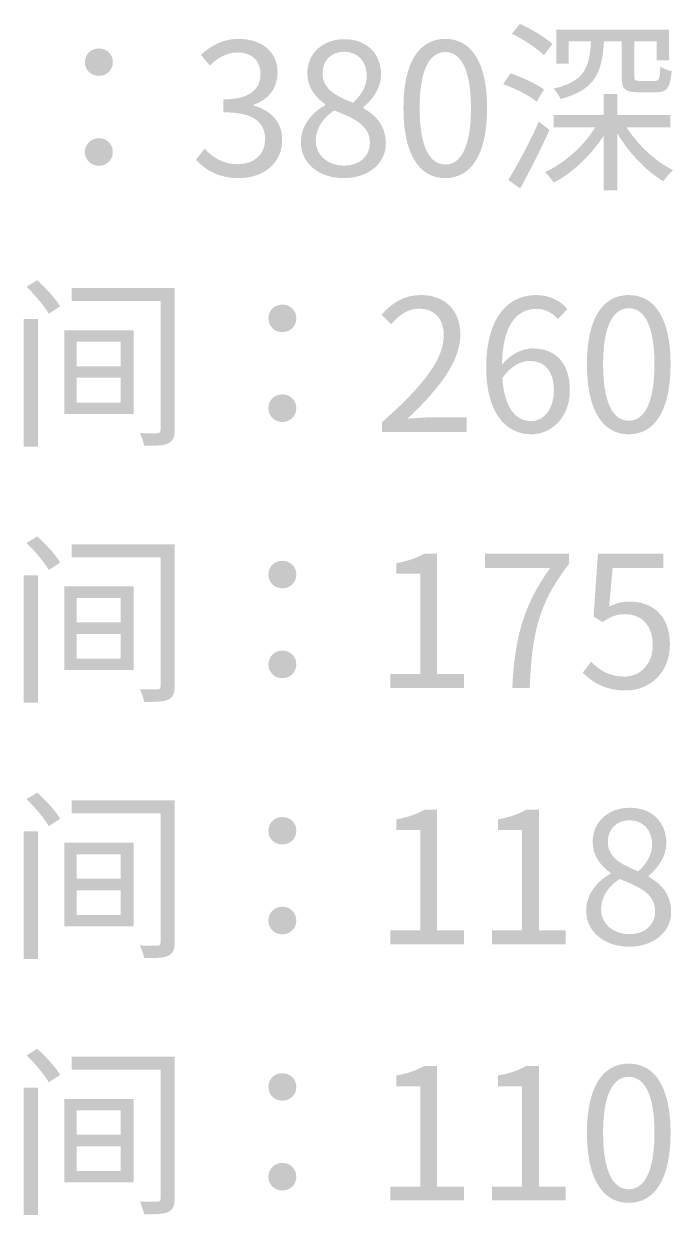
# Model space of a CAD drawing. Header units: millimetres. Extents: x -4600 to 229000, y -4300 to 19460.
# Drawn here: x 99364 to 100378, y 12572 to 14432 of the extents above; entities that cross this region are included whole.
import ezdxf

# ---------------------------------------------------------------- set-up
doc = ezdxf.new("R2010")
doc.units = ezdxf.units.MM
doc.header["$LTSCALE"] = 100
doc.layers.add('A-NOTE', color=7, linetype='Continuous', lineweight=18)

# ---------------------------------------------------------------- blocks, each defined once
blk = doc.blocks.new('A03_SHEET')
at = {"layer": 'A-NOTE'}
h = blk.add_hatch(color=256, dxfattribs=at)
edge = h.paths.add_edge_path()
edge.add_spline(control_points=[(20126.1, 14416.7), (20144.1, 14408.2), (20165.6, 14393.8), (20176.2, 14383.2)], knot_values=[0, 0, 0, 0, 1, 1, 1, 1], degree=3, periodic=0)
edge.add_line((20176.2, 14383.2), (20189.4, 14400.7))
edge.add_spline(control_points=[(20189.4, 14400.7), (20178.5, 14411), (20156.2, 14424.2), (20138.4, 14432.2)], knot_values=[0, 0, 0, 0, 1, 1, 1, 1], degree=3, periodic=0)
edge.add_line((20138.4, 14432.2), (20126.1, 14416.7))
h = blk.add_hatch(color=256, dxfattribs=at)
edge = h.paths.add_edge_path()
edge.add_line((20195.7, 14423), (20195.7, 14370))
edge.add_line((20195.7, 14370), (20214.9, 14370))
edge.add_line((20214.9, 14370), (20214.9, 14404.7))
edge.add_line((20214.9, 14404.7), (20249.6, 14404.7))
edge.add_spline(control_points=[(20249.6, 14404.7), (20247.3, 14362.3), (20238.1, 14342), (20191.4, 14331.1)], knot_values=[0, 0, 0, 0, 1, 1, 1, 1], degree=3, periodic=0)
edge.add_spline(control_points=[(20191.4, 14331.1), (20194.9, 14327.1), (20200.3, 14319.6), (20202, 14314.8)], knot_values=[0, 0, 0, 0, 1, 1, 1, 1], degree=3, periodic=0)
edge.add_spline(control_points=[(20202, 14314.8), (20255.3, 14328.8), (20266.8, 14354.9), (20269.9, 14404.7)], knot_values=[0, 0, 0, 0, 1, 1, 1, 1], degree=3, periodic=0)
edge.add_line((20269.9, 14404.7), (20297.4, 14404.7))
edge.add_line((20297.4, 14404.7), (20297.4, 14350.3))
edge.add_spline(control_points=[(20297.4, 14350.3), (20297.4, 14330.5), (20302.3, 14325.4), (20323.2, 14325.4), (20326.9, 14325.4), (20347.8, 14325.4), (20352.4, 14325.4), (20367.9, 14325.4), (20373.3, 14331.9), (20375.6, 14358.3)], knot_values=[0, 0, 0, 0, 1, 1, 1, 2, 2, 2, 3, 3, 3, 3], degree=3, periodic=0)
edge.add_spline(control_points=[(20375.6, 14358.3), (20369.9, 14359.7), (20361.9, 14362.3), (20357.9, 14365.5)], knot_values=[0, 0, 0, 0, 1, 1, 1, 1], degree=3, periodic=0)
edge.add_spline(control_points=[(20357.9, 14365.5), (20357, 14346), (20355.9, 14343.1), (20349.8, 14343.1), (20345.6, 14343.1), (20328.9, 14343.1), (20325.8, 14343.1), (20318.3, 14343.1), (20317.2, 14344.3), (20317.2, 14350.6)], knot_values=[0, 0, 0, 0, 1, 1, 1, 2, 2, 2, 3, 3, 3, 3], degree=3, periodic=0)
edge.add_line((20317.2, 14350.6), (20317.2, 14404.7))
edge.add_line((20317.2, 14404.7), (20351.9, 14404.7))
edge.add_line((20351.9, 14404.7), (20351.9, 14375.2))
edge.add_line((20351.9, 14375.2), (20371.6, 14375.2))
edge.add_line((20371.6, 14375.2), (20371.6, 14423))
edge.add_line((20371.6, 14423), (20195.7, 14423))
h = blk.add_hatch(color=256, dxfattribs=at)
edge = h.paths.add_edge_path()
edge.add_spline(control_points=[(19699.8, 14191.3), (19737.3, 14191.3), (19767.4, 14213.6), (19767.4, 14251.2), (19767.4, 14280.1), (19747.6, 14298.4), (19723, 14304.4)], knot_values=[0, 0, 0, 0, 1, 1, 1, 2, 2, 2, 2], degree=3, periodic=0)
edge.add_line((19723, 14304.4), (19723, 14305.9))
edge.add_spline(control_points=[(19723, 14305.9), (19745.3, 14313.6), (19760.2, 14330.8), (19760.2, 14356.3), (19760.2, 14389.5), (19734.5, 14408.7), (19698.9, 14408.7), (19674.9, 14408.7), (19656.2, 14398.1), (19640.5, 14383.8)], knot_values=[0, 0, 0, 0, 1, 1, 1, 2, 2, 2, 3, 3, 3, 3], degree=3, periodic=0)
edge.add_line((19640.5, 14383.8), (19654.5, 14367.2))
edge.add_spline(control_points=[(19654.5, 14367.2), (19666.6, 14379.2), (19681.2, 14387.5), (19698.1, 14387.5), (19720.1, 14387.5), (19733.6, 14374.3), (19733.6, 14354.3), (19733.6, 14331.7), (19719, 14314.2), (19675.4, 14314.2)], knot_values=[0, 0, 0, 0, 1, 1, 1, 2, 2, 2, 3, 3, 3, 3], degree=3, periodic=0)
edge.add_line((19675.4, 14314.2), (19675.4, 14294.1))
edge.add_spline(control_points=[(19675.4, 14294.1), (19724.1, 14294.1), (19740.8, 14277.5), (19740.8, 14252), (19740.8, 14227.9), (19723.3, 14213), (19698.1, 14213), (19674.3, 14213), (19658.5, 14224.5), (19646.2, 14237.1)], knot_values=[0, 0, 0, 0, 1, 1, 1, 2, 2, 2, 3, 3, 3, 3], degree=3, periodic=0)
edge.add_line((19646.2, 14237.1), (19632.8, 14220.2))
edge.add_spline(control_points=[(19632.8, 14220.2), (19646.5, 14205), (19667.1, 14191.3), (19699.8, 14191.3)], knot_values=[0, 0, 0, 0, 1, 1, 1, 1], degree=3, periodic=0)
h = blk.add_hatch(color=256, dxfattribs=at)
edge = h.paths.add_edge_path()
edge.add_spline(control_points=[(19863.7, 14191.3), (19902.9, 14191.3), (19929.3, 14215.1), (19929.3, 14245.4), (19929.3, 14274.4), (19912.4, 14290.1), (19894, 14300.7)], knot_values=[0, 0, 0, 0, 1, 1, 1, 2, 2, 2, 2], degree=3, periodic=0)
edge.add_line((19894, 14300.7), (19894, 14302.1))
edge.add_spline(control_points=[(19894, 14302.1), (19906.4, 14311.9), (19921.8, 14330.8), (19921.8, 14352.9), (19921.8, 14385.2), (19900.1, 14408.2), (19864.2, 14408.2), (19831.6, 14408.2), (19806.7, 14386.7), (19806.7, 14354.9), (19806.7, 14332.8), (19819.8, 14317), (19835, 14306.4)], knot_values=[0, 0, 0, 0, 1, 1, 1, 2, 2, 2, 3, 3, 3, 4, 4, 4, 4], degree=3, periodic=0)
edge.add_line((19835, 14306.4), (19835, 14305.3))
edge.add_spline(control_points=[(19835, 14305.3), (19815.8, 14295), (19796.6, 14275.2), (19796.6, 14247.1), (19796.6, 14214.8), (19824.7, 14191.3), (19863.7, 14191.3)], knot_values=[0, 0, 0, 0, 1, 1, 1, 2, 2, 2, 2], degree=3, periodic=0)
edge = h.paths.add_edge_path(flags=0)
edge.add_spline(control_points=[(19864, 14210.8), (19838.7, 14210.8), (19819.8, 14227.1), (19819.8, 14249.4), (19819.8, 14269.5), (19831.9, 14286.1), (19848.8, 14297)], knot_values=[0, 0, 0, 0, 1, 1, 1, 2, 2, 2, 2], degree=3, periodic=0)
edge.add_spline(control_points=[(19848.8, 14297), (19878.6, 14285), (19904.4, 14274.6), (19904.4, 14246.3), (19904.4, 14225.4), (19888.3, 14210.8), (19864, 14210.8)], knot_values=[0, 0, 0, 0, 1, 1, 1, 2, 2, 2, 2], degree=3, periodic=0)
edge = h.paths.add_edge_path(flags=0)
edge.add_spline(control_points=[(19878, 14309), (19853.1, 14318.8), (19830.4, 14329.9), (19830.4, 14354.9), (19830.4, 14375.2), (19844.5, 14388.7), (19864, 14388.7), (19886.3, 14388.7), (19899.5, 14372.3), (19899.5, 14351.4), (19899.5, 14336), (19892, 14321.6), (19878, 14309)], knot_values=[0, 0, 0, 0, 1, 1, 1, 2, 2, 2, 3, 3, 3, 4, 4, 4, 4], degree=3, periodic=0)
h = blk.add_hatch(color=256, dxfattribs=at)
edge = h.paths.add_edge_path()
edge.add_spline(control_points=[(20022.1, 14191.3), (20061.9, 14191.3), (20087.4, 14227.4), (20087.4, 14300.7), (20087.4, 14373.5), (20061.9, 14408.7), (20022.1, 14408.7), (19982, 14408.7), (19956.8, 14373.5), (19956.8, 14300.7), (19956.8, 14227.4), (19982, 14191.3), (20022.1, 14191.3)], knot_values=[0, 0, 0, 0, 1, 1, 1, 2, 2, 2, 3, 3, 3, 4, 4, 4, 4], degree=3, periodic=0)
edge = h.paths.add_edge_path(flags=0)
edge.add_spline(control_points=[(20022.1, 14212.5), (19998.3, 14212.5), (19982, 14239.1), (19982, 14300.7), (19982, 14362), (19998.3, 14388.1), (20022.1, 14388.1), (20045.9, 14388.1), (20062.2, 14362), (20062.2, 14300.7), (20062.2, 14239.1), (20045.9, 14212.5), (20022.1, 14212.5)], knot_values=[0, 0, 0, 0, 1, 1, 1, 2, 2, 2, 3, 3, 3, 4, 4, 4, 4], degree=3, periodic=0)
h = blk.add_hatch(color=256, dxfattribs=at)
edge = h.paths.add_edge_path()
edge.add_spline(control_points=[(19481.2, 14350.9), (19492.7, 14350.9), (19503, 14359.2), (19503, 14372.3), (19503, 14385.5), (19492.7, 14393.8), (19481.2, 14393.8), (19469.7, 14393.8), (19459.4, 14385.5), (19459.4, 14372.3), (19459.4, 14359.2), (19469.7, 14350.9), (19481.2, 14350.9)], knot_values=[0, 0, 0, 0, 1, 1, 1, 2, 2, 2, 3, 3, 3, 4, 4, 4, 4], degree=3, periodic=0)
h = blk.add_hatch(color=256, dxfattribs=at)
edge = h.paths.add_edge_path()
edge.add_spline(control_points=[(20112.6, 14338), (20131.3, 14331.4), (20153.6, 14319.9), (20164.8, 14310.7)], knot_values=[0, 0, 0, 0, 1, 1, 1, 1], degree=3, periodic=0)
edge.add_line((20164.8, 14310.7), (20176.2, 14329.7))
edge.add_spline(control_points=[(20176.2, 14329.7), (20164.8, 14338.2), (20142.1, 14348.8), (20123.8, 14354.9)], knot_values=[0, 0, 0, 0, 1, 1, 1, 1], degree=3, periodic=0)
edge.add_line((20123.8, 14354.9), (20112.6, 14338))
h = blk.add_hatch(color=256, dxfattribs=at)
edge = h.paths.add_edge_path()
edge.add_line((20269.6, 14322.5), (20269.6, 14290.1))
edge.add_line((20269.6, 14290.1), (20191.4, 14290.1))
edge.add_line((20191.4, 14290.1), (20191.4, 14270.6))
edge.add_line((20191.4, 14270.6), (20256.2, 14270.6))
edge.add_spline(control_points=[(20256.2, 14270.6), (20237.8, 14240.8), (20207.7, 14214.2), (20177.7, 14200.7)], knot_values=[0, 0, 0, 0, 1, 1, 1, 1], degree=3, periodic=0)
edge.add_spline(control_points=[(20177.7, 14200.7), (20182, 14196.7), (20188, 14189.3), (20191.4, 14184.4)], knot_values=[0, 0, 0, 0, 1, 1, 1, 1], degree=3, periodic=0)
edge.add_spline(control_points=[(20191.4, 14184.4), (20220.6, 14199.3), (20249.6, 14226.8), (20269.6, 14258)], knot_values=[0, 0, 0, 0, 1, 1, 1, 1], degree=3, periodic=0)
edge.add_line((20269.6, 14258), (20269.6, 14172.4))
edge.add_line((20269.6, 14172.4), (20290.8, 14172.4))
edge.add_line((20290.8, 14172.4), (20290.8, 14261.2))
edge.add_spline(control_points=[(20290.8, 14261.2), (20308.9, 14230.5), (20336.4, 14201.6), (20362.7, 14186.4)], knot_values=[0, 0, 0, 0, 1, 1, 1, 1], degree=3, periodic=0)
edge.add_spline(control_points=[(20362.7, 14186.4), (20366.2, 14191.8), (20372.8, 14199.9), (20377.9, 14203.9)], knot_values=[0, 0, 0, 0, 1, 1, 1, 1], degree=3, periodic=0)
edge.add_spline(control_points=[(20377.9, 14203.9), (20351, 14216.5), (20322.6, 14243.4), (20305.2, 14270.6)], knot_values=[0, 0, 0, 0, 1, 1, 1, 1], degree=3, periodic=0)
edge.add_line((20305.2, 14270.6), (20373.6, 14270.6))
edge.add_line((20373.6, 14270.6), (20373.6, 14290.1))
edge.add_line((20373.6, 14290.1), (20290.8, 14290.1))
edge.add_line((20290.8, 14290.1), (20290.8, 14322.5))
edge.add_line((20290.8, 14322.5), (20269.6, 14322.5))
h = blk.add_hatch(color=256, dxfattribs=at)
edge = h.paths.add_edge_path()
edge.add_line((20120.4, 14188.4), (20139, 14175.2))
edge.add_spline(control_points=[(20139, 14175.2), (20153.9, 14201.9), (20171.4, 14236.8), (20184.8, 14266.6)], knot_values=[0, 0, 0, 0, 1, 1, 1, 1], degree=3, periodic=0)
edge.add_line((20184.8, 14266.6), (20168.2, 14279.5))
edge.add_spline(control_points=[(20168.2, 14279.5), (20153.9, 14247.4), (20134.1, 14210.2), (20120.4, 14188.4)], knot_values=[0, 0, 0, 0, 1, 1, 1, 1], degree=3, periodic=0)
h = blk.add_hatch(color=256, dxfattribs=at)
edge = h.paths.add_edge_path()
edge.add_spline(control_points=[(19481.2, 14210.5), (19492.7, 14210.5), (19503, 14219.1), (19503, 14232), (19503, 14245.1), (19492.7, 14253.7), (19481.2, 14253.7), (19469.7, 14253.7), (19459.4, 14245.1), (19459.4, 14232), (19459.4, 14219.1), (19469.7, 14210.5), (19481.2, 14210.5)], knot_values=[0, 0, 0, 0, 1, 1, 1, 2, 2, 2, 3, 3, 3, 4, 4, 4, 4], degree=3, periodic=0)
h = blk.add_hatch(color=256, dxfattribs=at)
edge = h.paths.add_edge_path()
edge.add_spline(control_points=[(19368.3, 14021.6), (19381.5, 14009), (19396.4, 13991), (19403, 13979.5)], knot_values=[0, 0, 0, 0, 1, 1, 1, 1], degree=3, periodic=0)
edge.add_line((19403, 13979.5), (19420.8, 13991))
edge.add_spline(control_points=[(19420.8, 13991), (19413.9, 14003), (19398.4, 14019.9), (19384.9, 14031.9)], knot_values=[0, 0, 0, 0, 1, 1, 1, 1], degree=3, periodic=0)
edge.add_line((19384.9, 14031.9), (19368.3, 14021.6))
h = blk.add_hatch(color=256, dxfattribs=at)
edge = h.paths.add_edge_path()
edge.add_line((19438.8, 14019.6), (19438.8, 13999.3))
edge.add_line((19438.8, 13999.3), (19577.5, 13999.3))
edge.add_line((19577.5, 13999.3), (19577.5, 13798.2))
edge.add_spline(control_points=[(19577.5, 13798.2), (19577.5, 13794.4), (19576.3, 13793.3), (19572.6, 13793)], knot_values=[0, 0, 0, 0, 1, 1, 1, 1], degree=3, periodic=0)
edge.add_spline(control_points=[(19572.6, 13793), (19568.9, 13793), (19557.1, 13792.7), (19545.1, 13793.3)], knot_values=[0, 0, 0, 0, 1, 1, 1, 1], degree=3, periodic=0)
edge.add_spline(control_points=[(19545.1, 13793.3), (19548, 13787.8), (19550.8, 13778.7), (19552, 13773.5)], knot_values=[0, 0, 0, 0, 1, 1, 1, 1], degree=3, periodic=0)
edge.add_spline(control_points=[(19552, 13773.5), (19569.4, 13773.5), (19581.8, 13773.5), (19589.5, 13777)], knot_values=[0, 0, 0, 0, 1, 1, 1, 1], degree=3, periodic=0)
edge.add_spline(control_points=[(19589.5, 13777), (19596.9, 13780.7), (19599.5, 13786.1), (19599.5, 13798.2)], knot_values=[0, 0, 0, 0, 1, 1, 1, 1], degree=3, periodic=0)
edge.add_line((19599.5, 13798.2), (19599.5, 14019.6))
edge.add_line((19599.5, 14019.6), (19438.8, 14019.6))
h.paths.add_polyline_path([(19427.1, 13953.7), (19427.1, 13823.1), (19535.6, 13823.1), (19535.6, 13953.7), (19427.1, 13953.7)], flags=0)
h.paths.add_polyline_path([(19446.5, 13879.5), (19515.3, 13879.5), (19515.3, 13840.8), (19446.5, 13840.8), (19446.5, 13879.5)], flags=0)
h.paths.add_polyline_path([(19446.5, 13935.7), (19515.3, 13935.7), (19515.3, 13897.6), (19446.5, 13897.6), (19446.5, 13935.7)], flags=0)
h = blk.add_hatch(color=256, dxfattribs=at)
edge = h.paths.add_edge_path()
edge.add_line((19923.5, 13795), (20055.6, 13795))
edge.add_line((20055.6, 13795), (20055.6, 13817.6))
edge.add_line((20055.6, 13817.6), (19997.5, 13817.6))
edge.add_spline(control_points=[(19997.5, 13817.6), (19986.9, 13817.6), (19974, 13816.5), (19963.1, 13815.6)], knot_values=[0, 0, 0, 0, 1, 1, 1, 1], degree=3, periodic=0)
edge.add_spline(control_points=[(19963.1, 13815.6), (20012.4, 13862.3), (20045.6, 13905), (20045.6, 13947.1), (20045.6, 13984.4), (20021.8, 14008.7), (19984.3, 14008.7), (19957.6, 14008.7), (19939.3, 13996.7), (19922.4, 13978.1)], knot_values=[0, 0, 0, 0, 1, 1, 1, 2, 2, 2, 3, 3, 3, 3], degree=3, periodic=0)
edge.add_line((19922.4, 13978.1), (19937.6, 13963.2))
edge.add_spline(control_points=[(19937.6, 13963.2), (19949.3, 13977.2), (19963.9, 13987.5), (19981.1, 13987.5), (20007.2, 13987.5), (20019.8, 13970), (20019.8, 13946), (20019.8, 13909.9), (19989.4, 13868.1), (19923.5, 13810.5)], knot_values=[0, 0, 0, 0, 1, 1, 1, 2, 2, 2, 3, 3, 3, 3], degree=3, periodic=0)
edge.add_line((19923.5, 13810.5), (19923.5, 13795))
h = blk.add_hatch(color=256, dxfattribs=at)
edge = h.paths.add_edge_path()
edge.add_spline(control_points=[(20156.2, 13791.3), (20188.8, 13791.3), (20216.6, 13818.8), (20216.6, 13859.5), (20216.6, 13903.6), (20193.7, 13925.4), (20158.2, 13925.4), (20141.9, 13925.4), (20123.5, 13915.9), (20110.6, 13900.1)], knot_values=[0, 0, 0, 0, 1, 1, 1, 2, 2, 2, 3, 3, 3, 3], degree=3, periodic=0)
edge.add_spline(control_points=[(20110.6, 13900.1), (20111.8, 13965.2), (20135.6, 13987.2), (20164.8, 13987.2), (20177.4, 13987.2), (20190, 13980.9), (20198, 13971.2)], knot_values=[0, 0, 0, 0, 1, 1, 1, 2, 2, 2, 2], degree=3, periodic=0)
edge.add_line((20198, 13971.2), (20212.9, 13987.2))
edge.add_spline(control_points=[(20212.9, 13987.2), (20201.2, 13999.8), (20185.4, 14008.7), (20163.6, 14008.7), (20122.9, 14008.7), (20086, 13977.5), (20086, 13895.3), (20086, 13825.9), (20116.1, 13791.3), (20156.2, 13791.3)], knot_values=[0, 0, 0, 0, 1, 1, 1, 2, 2, 2, 3, 3, 3, 3], degree=3, periodic=0)
edge = h.paths.add_edge_path(flags=0)
edge.add_spline(control_points=[(20111.2, 13879.2), (20125, 13898.7), (20141, 13905.9), (20153.9, 13905.9), (20179.4, 13905.9), (20191.7, 13887.8), (20191.7, 13859.5), (20191.7, 13830.8), (20176.2, 13811.9), (20156.2, 13811.9), (20129.8, 13811.9), (20114.1, 13835.7), (20111.2, 13879.2)], knot_values=[0, 0, 0, 0, 1, 1, 1, 2, 2, 2, 3, 3, 3, 4, 4, 4, 4], degree=3, periodic=0)
h = blk.add_hatch(color=256, dxfattribs=at)
edge = h.paths.add_edge_path()
edge.add_spline(control_points=[(20308.6, 13791.3), (20348.4, 13791.3), (20373.9, 13827.4), (20373.9, 13900.7), (20373.9, 13973.5), (20348.4, 14008.7), (20308.6, 14008.7), (20268.5, 14008.7), (20243.3, 13973.5), (20243.3, 13900.7), (20243.3, 13827.4), (20268.5, 13791.3), (20308.6, 13791.3)], knot_values=[0, 0, 0, 0, 1, 1, 1, 2, 2, 2, 3, 3, 3, 4, 4, 4, 4], degree=3, periodic=0)
edge = h.paths.add_edge_path(flags=0)
edge.add_spline(control_points=[(20308.6, 13812.5), (20284.8, 13812.5), (20268.5, 13839.1), (20268.5, 13900.7), (20268.5, 13962), (20284.8, 13988.1), (20308.6, 13988.1), (20332.4, 13988.1), (20348.7, 13962), (20348.7, 13900.7), (20348.7, 13839.1), (20332.4, 13812.5), (20308.6, 13812.5)], knot_values=[0, 0, 0, 0, 1, 1, 1, 2, 2, 2, 3, 3, 3, 4, 4, 4, 4], degree=3, periodic=0)
h = blk.add_hatch(color=256, dxfattribs=at)
edge = h.paths.add_edge_path()
edge.add_spline(control_points=[(19767.7, 13950.9), (19779.2, 13950.9), (19789.5, 13959.2), (19789.5, 13972.3), (19789.5, 13985.5), (19779.2, 13993.8), (19767.7, 13993.8), (19756.2, 13993.8), (19745.9, 13985.5), (19745.9, 13972.3), (19745.9, 13959.2), (19756.2, 13950.9), (19767.7, 13950.9)], knot_values=[0, 0, 0, 0, 1, 1, 1, 2, 2, 2, 3, 3, 3, 4, 4, 4, 4], degree=3, periodic=0)
for points in [[(19364, 13971.2), (19364, 13772.1), (19386.1, 13772.1), (19386.1, 13971.2), (19364, 13971.2)], [(19364, 13571.2), (19364, 13372.1), (19386.1, 13372.1), (19386.1, 13571.2), (19364, 13571.2)], [(19364, 13171.2), (19364, 12972.1), (19386.1, 12972.1), (19386.1, 13171.2), (19364, 13171.2)], [(19364, 12771.2), (19364, 12572.1), (19386.1, 12572.1), (19386.1, 12771.2), (19364, 12771.2)]]:
    blk.add_hatch(color=256, dxfattribs=at).paths.add_polyline_path(points)
h = blk.add_hatch(color=256, dxfattribs=at)
edge = h.paths.add_edge_path()
edge.add_spline(control_points=[(19767.7, 13810.5), (19779.2, 13810.5), (19789.5, 13819.1), (19789.5, 13832), (19789.5, 13845.1), (19779.2, 13853.7), (19767.7, 13853.7), (19756.2, 13853.7), (19745.9, 13845.1), (19745.9, 13832), (19745.9, 13819.1), (19756.2, 13810.5), (19767.7, 13810.5)], knot_values=[0, 0, 0, 0, 1, 1, 1, 2, 2, 2, 3, 3, 3, 4, 4, 4, 4], degree=3, periodic=0)
h = blk.add_hatch(color=256, dxfattribs=at)
edge = h.paths.add_edge_path()
edge.add_spline(control_points=[(19368.3, 13621.6), (19381.5, 13609), (19396.4, 13591), (19403, 13579.5)], knot_values=[0, 0, 0, 0, 1, 1, 1, 1], degree=3, periodic=0)
edge.add_line((19403, 13579.5), (19420.8, 13591))
edge.add_spline(control_points=[(19420.8, 13591), (19413.9, 13603), (19398.4, 13619.9), (19384.9, 13631.9)], knot_values=[0, 0, 0, 0, 1, 1, 1, 1], degree=3, periodic=0)
edge.add_line((19384.9, 13631.9), (19368.3, 13621.6))
h = blk.add_hatch(color=256, dxfattribs=at)
edge = h.paths.add_edge_path()
edge.add_line((19438.8, 13619.6), (19438.8, 13599.3))
edge.add_line((19438.8, 13599.3), (19577.5, 13599.3))
edge.add_line((19577.5, 13599.3), (19577.5, 13398.2))
edge.add_spline(control_points=[(19577.5, 13398.2), (19577.5, 13394.4), (19576.3, 13393.3), (19572.6, 13393)], knot_values=[0, 0, 0, 0, 1, 1, 1, 1], degree=3, periodic=0)
edge.add_spline(control_points=[(19572.6, 13393), (19568.9, 13393), (19557.1, 13392.7), (19545.1, 13393.3)], knot_values=[0, 0, 0, 0, 1, 1, 1, 1], degree=3, periodic=0)
edge.add_spline(control_points=[(19545.1, 13393.3), (19548, 13387.8), (19550.8, 13378.7), (19552, 13373.5)], knot_values=[0, 0, 0, 0, 1, 1, 1, 1], degree=3, periodic=0)
edge.add_spline(control_points=[(19552, 13373.5), (19569.4, 13373.5), (19581.8, 13373.5), (19589.5, 13377)], knot_values=[0, 0, 0, 0, 1, 1, 1, 1], degree=3, periodic=0)
edge.add_spline(control_points=[(19589.5, 13377), (19596.9, 13380.7), (19599.5, 13386.1), (19599.5, 13398.2)], knot_values=[0, 0, 0, 0, 1, 1, 1, 1], degree=3, periodic=0)
edge.add_line((19599.5, 13398.2), (19599.5, 13619.6))
edge.add_line((19599.5, 13619.6), (19438.8, 13619.6))
h.paths.add_polyline_path([(19427.1, 13553.7), (19427.1, 13423.1), (19535.6, 13423.1), (19535.6, 13553.7), (19427.1, 13553.7)], flags=0)
h.paths.add_polyline_path([(19446.5, 13479.5), (19515.3, 13479.5), (19515.3, 13440.8), (19446.5, 13440.8), (19446.5, 13479.5)], flags=0)
h.paths.add_polyline_path([(19446.5, 13535.7), (19515.3, 13535.7), (19515.3, 13497.6), (19446.5, 13497.6), (19446.5, 13535.7)], flags=0)
h = blk.add_hatch(color=256, dxfattribs=at)
edge = h.paths.add_edge_path()
edge.add_line((19936.2, 13395), (20051.3, 13395))
edge.add_line((20051.3, 13395), (20051.3, 13416.8))
edge.add_line((20051.3, 13416.8), (20009.2, 13416.8))
edge.add_line((20009.2, 13416.8), (20009.2, 13605))
edge.add_line((20009.2, 13605), (19989.2, 13605))
edge.add_spline(control_points=[(19989.2, 13605), (19977.7, 13598.4), (19964.2, 13593.5), (19945.6, 13590.1)], knot_values=[0, 0, 0, 0, 1, 1, 1, 1], degree=3, periodic=0)
edge.add_line((19945.6, 13590.1), (19945.6, 13573.5))
edge.add_line((19945.6, 13573.5), (19983.1, 13573.5))
edge.add_line((19983.1, 13573.5), (19983.1, 13416.8))
edge.add_line((19983.1, 13416.8), (19936.2, 13416.8))
edge.add_line((19936.2, 13416.8), (19936.2, 13395))
h = blk.add_hatch(color=256, dxfattribs=at)
edge = h.paths.add_edge_path()
edge.add_line((20126.7, 13395), (20153.9, 13395))
edge.add_spline(control_points=[(20153.9, 13395), (20157.3, 13477.2), (20166.2, 13526.2), (20215.5, 13589.2)], knot_values=[0, 0, 0, 0, 1, 1, 1, 1], degree=3, periodic=0)
edge.add_line((20215.5, 13589.2), (20215.5, 13605))
edge.add_line((20215.5, 13605), (20084, 13605))
edge.add_line((20084, 13605), (20084, 13582.7))
edge.add_line((20084, 13582.7), (20186, 13582.7))
edge.add_spline(control_points=[(20186, 13582.7), (20144.7, 13525.4), (20130.4, 13474.6), (20126.7, 13395)], knot_values=[0, 0, 0, 0, 1, 1, 1, 1], degree=3, periodic=0)
h = blk.add_hatch(color=256, dxfattribs=at)
edge = h.paths.add_edge_path()
edge.add_spline(control_points=[(20304, 13391.3), (20339.2, 13391.3), (20372.8, 13417.3), (20372.8, 13463.2), (20372.8, 13509.6), (20344.1, 13530.2), (20309.5, 13530.2), (20296.8, 13530.2), (20287.4, 13527.1), (20277.9, 13521.9)], knot_values=[0, 0, 0, 0, 1, 1, 1, 2, 2, 2, 3, 3, 3, 3], degree=3, periodic=0)
edge.add_line((20277.9, 13521.9), (20283.4, 13582.7))
edge.add_line((20283.4, 13582.7), (20362.5, 13582.7))
edge.add_line((20362.5, 13582.7), (20362.5, 13605))
edge.add_line((20362.5, 13605), (20260.5, 13605))
edge.add_line((20260.5, 13605), (20253.6, 13507))
edge.add_line((20253.6, 13507), (20267.6, 13498.1))
edge.add_spline(control_points=[(20267.6, 13498.1), (20279.7, 13506.2), (20288.5, 13510.5), (20302.6, 13510.5), (20328.9, 13510.5), (20346.1, 13492.7), (20346.1, 13462.6), (20346.1, 13432), (20326.4, 13413), (20301.4, 13413), (20277.1, 13413), (20261.6, 13424.2), (20249.9, 13436.3)], knot_values=[0, 0, 0, 0, 1, 1, 1, 2, 2, 2, 3, 3, 3, 4, 4, 4, 4], degree=3, periodic=0)
edge.add_line((20249.9, 13436.3), (20236.7, 13419.1))
edge.add_spline(control_points=[(20236.7, 13419.1), (20251, 13405), (20271.1, 13391.3), (20304, 13391.3)], knot_values=[0, 0, 0, 0, 1, 1, 1, 1], degree=3, periodic=0)
h = blk.add_hatch(color=256, dxfattribs=at)
edge = h.paths.add_edge_path()
edge.add_spline(control_points=[(19767.7, 13550.9), (19779.2, 13550.9), (19789.5, 13559.2), (19789.5, 13572.3), (19789.5, 13585.5), (19779.2, 13593.8), (19767.7, 13593.8), (19756.2, 13593.8), (19745.9, 13585.5), (19745.9, 13572.3), (19745.9, 13559.2), (19756.2, 13550.9), (19767.7, 13550.9)], knot_values=[0, 0, 0, 0, 1, 1, 1, 2, 2, 2, 3, 3, 3, 4, 4, 4, 4], degree=3, periodic=0)
h = blk.add_hatch(color=256, dxfattribs=at)
edge = h.paths.add_edge_path()
edge.add_spline(control_points=[(19767.7, 13410.5), (19779.2, 13410.5), (19789.5, 13419.1), (19789.5, 13432), (19789.5, 13445.1), (19779.2, 13453.7), (19767.7, 13453.7), (19756.2, 13453.7), (19745.9, 13445.1), (19745.9, 13432), (19745.9, 13419.1), (19756.2, 13410.5), (19767.7, 13410.5)], knot_values=[0, 0, 0, 0, 1, 1, 1, 2, 2, 2, 3, 3, 3, 4, 4, 4, 4], degree=3, periodic=0)
h = blk.add_hatch(color=256, dxfattribs=at)
edge = h.paths.add_edge_path()
edge.add_spline(control_points=[(19368.3, 13221.6), (19381.5, 13209), (19396.4, 13191), (19403, 13179.5)], knot_values=[0, 0, 0, 0, 1, 1, 1, 1], degree=3, periodic=0)
edge.add_line((19403, 13179.5), (19420.8, 13191))
edge.add_spline(control_points=[(19420.8, 13191), (19413.9, 13203), (19398.4, 13219.9), (19384.9, 13231.9)], knot_values=[0, 0, 0, 0, 1, 1, 1, 1], degree=3, periodic=0)
edge.add_line((19384.9, 13231.9), (19368.3, 13221.6))
h = blk.add_hatch(color=256, dxfattribs=at)
edge = h.paths.add_edge_path()
edge.add_line((19438.8, 13219.6), (19438.8, 13199.3))
edge.add_line((19438.8, 13199.3), (19577.5, 13199.3))
edge.add_line((19577.5, 13199.3), (19577.5, 12998.2))
edge.add_spline(control_points=[(19577.5, 12998.2), (19577.5, 12994.4), (19576.3, 12993.3), (19572.6, 12993)], knot_values=[0, 0, 0, 0, 1, 1, 1, 1], degree=3, periodic=0)
edge.add_spline(control_points=[(19572.6, 12993), (19568.9, 12993), (19557.1, 12992.7), (19545.1, 12993.3)], knot_values=[0, 0, 0, 0, 1, 1, 1, 1], degree=3, periodic=0)
edge.add_spline(control_points=[(19545.1, 12993.3), (19548, 12987.8), (19550.8, 12978.7), (19552, 12973.5)], knot_values=[0, 0, 0, 0, 1, 1, 1, 1], degree=3, periodic=0)
edge.add_spline(control_points=[(19552, 12973.5), (19569.4, 12973.5), (19581.8, 12973.5), (19589.5, 12977)], knot_values=[0, 0, 0, 0, 1, 1, 1, 1], degree=3, periodic=0)
edge.add_spline(control_points=[(19589.5, 12977), (19596.9, 12980.7), (19599.5, 12986.1), (19599.5, 12998.2)], knot_values=[0, 0, 0, 0, 1, 1, 1, 1], degree=3, periodic=0)
edge.add_line((19599.5, 12998.2), (19599.5, 13219.6))
edge.add_line((19599.5, 13219.6), (19438.8, 13219.6))
h.paths.add_polyline_path([(19427.1, 13153.7), (19427.1, 13023.1), (19535.6, 13023.1), (19535.6, 13153.7), (19427.1, 13153.7)], flags=0)
h.paths.add_polyline_path([(19446.5, 13079.5), (19515.3, 13079.5), (19515.3, 13040.8), (19446.5, 13040.8), (19446.5, 13079.5)], flags=0)
h.paths.add_polyline_path([(19446.5, 13135.7), (19515.3, 13135.7), (19515.3, 13097.6), (19446.5, 13097.6), (19446.5, 13135.7)], flags=0)
h = blk.add_hatch(color=256, dxfattribs=at)
edge = h.paths.add_edge_path()
edge.add_spline(control_points=[(20309.2, 12991.3), (20348.4, 12991.3), (20374.8, 13015.1), (20374.8, 13045.4), (20374.8, 13074.4), (20357.9, 13090.1), (20339.5, 13100.7)], knot_values=[0, 0, 0, 0, 1, 1, 1, 2, 2, 2, 2], degree=3, periodic=0)
edge.add_line((20339.5, 13100.7), (20339.5, 13102.1))
edge.add_spline(control_points=[(20339.5, 13102.1), (20351.9, 13111.9), (20367.3, 13130.8), (20367.3, 13152.9), (20367.3, 13185.2), (20345.6, 13208.2), (20309.7, 13208.2), (20277.1, 13208.2), (20252.2, 13186.7), (20252.2, 13154.9), (20252.2, 13132.8), (20265.3, 13117), (20280.5, 13106.4)], knot_values=[0, 0, 0, 0, 1, 1, 1, 2, 2, 2, 3, 3, 3, 4, 4, 4, 4], degree=3, periodic=0)
edge.add_line((20280.5, 13106.4), (20280.5, 13105.3))
edge.add_spline(control_points=[(20280.5, 13105.3), (20261.3, 13095), (20242.1, 13075.2), (20242.1, 13047.1), (20242.1, 13014.8), (20270.2, 12991.3), (20309.2, 12991.3)], knot_values=[0, 0, 0, 0, 1, 1, 1, 2, 2, 2, 2], degree=3, periodic=0)
edge = h.paths.add_edge_path(flags=0)
edge.add_spline(control_points=[(20309.5, 13010.8), (20284.2, 13010.8), (20265.3, 13027.1), (20265.3, 13049.4), (20265.3, 13069.5), (20277.4, 13086.1), (20294.3, 13097)], knot_values=[0, 0, 0, 0, 1, 1, 1, 2, 2, 2, 2], degree=3, periodic=0)
edge.add_spline(control_points=[(20294.3, 13097), (20324.1, 13085), (20349.8, 13074.6), (20349.8, 13046.3), (20349.8, 13025.4), (20333.8, 13010.8), (20309.5, 13010.8)], knot_values=[0, 0, 0, 0, 1, 1, 1, 2, 2, 2, 2], degree=3, periodic=0)
edge = h.paths.add_edge_path(flags=0)
edge.add_spline(control_points=[(20323.5, 13109), (20298.6, 13118.8), (20275.9, 13129.9), (20275.9, 13154.9), (20275.9, 13175.2), (20290, 13188.7), (20309.5, 13188.7), (20331.8, 13188.7), (20345, 13172.3), (20345, 13151.4), (20345, 13136), (20337.5, 13121.6), (20323.5, 13109)], knot_values=[0, 0, 0, 0, 1, 1, 1, 2, 2, 2, 3, 3, 3, 4, 4, 4, 4], degree=3, periodic=0)
h = blk.add_hatch(color=256, dxfattribs=at)
edge = h.paths.add_edge_path()
edge.add_spline(control_points=[(19767.7, 13150.9), (19779.2, 13150.9), (19789.5, 13159.2), (19789.5, 13172.3), (19789.5, 13185.5), (19779.2, 13193.8), (19767.7, 13193.8), (19756.2, 13193.8), (19745.9, 13185.5), (19745.9, 13172.3), (19745.9, 13159.2), (19756.2, 13150.9), (19767.7, 13150.9)], knot_values=[0, 0, 0, 0, 1, 1, 1, 2, 2, 2, 3, 3, 3, 4, 4, 4, 4], degree=3, periodic=0)
h = blk.add_hatch(color=256, dxfattribs=at)
edge = h.paths.add_edge_path()
edge.add_line((19936.2, 12995), (20051.3, 12995))
edge.add_line((20051.3, 12995), (20051.3, 13016.8))
edge.add_line((20051.3, 13016.8), (20009.2, 13016.8))
edge.add_line((20009.2, 13016.8), (20009.2, 13205))
edge.add_line((20009.2, 13205), (19989.2, 13205))
edge.add_spline(control_points=[(19989.2, 13205), (19977.7, 13198.4), (19964.2, 13193.5), (19945.6, 13190.1)], knot_values=[0, 0, 0, 0, 1, 1, 1, 1], degree=3, periodic=0)
edge.add_line((19945.6, 13190.1), (19945.6, 13173.5))
edge.add_line((19945.6, 13173.5), (19983.1, 13173.5))
edge.add_line((19983.1, 13173.5), (19983.1, 13016.8))
edge.add_line((19983.1, 13016.8), (19936.2, 13016.8))
edge.add_line((19936.2, 13016.8), (19936.2, 12995))
h = blk.add_hatch(color=256, dxfattribs=at)
edge = h.paths.add_edge_path()
edge.add_line((20095.2, 12995), (20210.3, 12995))
edge.add_line((20210.3, 12995), (20210.3, 13016.8))
edge.add_line((20210.3, 13016.8), (20168.2, 13016.8))
edge.add_line((20168.2, 13016.8), (20168.2, 13205))
edge.add_line((20168.2, 13205), (20148.2, 13205))
edge.add_spline(control_points=[(20148.2, 13205), (20136.7, 13198.4), (20123.2, 13193.5), (20104.6, 13190.1)], knot_values=[0, 0, 0, 0, 1, 1, 1, 1], degree=3, periodic=0)
edge.add_line((20104.6, 13190.1), (20104.6, 13173.5))
edge.add_line((20104.6, 13173.5), (20142.1, 13173.5))
edge.add_line((20142.1, 13173.5), (20142.1, 13016.8))
edge.add_line((20142.1, 13016.8), (20095.2, 13016.8))
edge.add_line((20095.2, 13016.8), (20095.2, 12995))
h = blk.add_hatch(color=256, dxfattribs=at)
edge = h.paths.add_edge_path()
edge.add_spline(control_points=[(19767.7, 13010.5), (19779.2, 13010.5), (19789.5, 13019.1), (19789.5, 13032), (19789.5, 13045.1), (19779.2, 13053.7), (19767.7, 13053.7), (19756.2, 13053.7), (19745.9, 13045.1), (19745.9, 13032), (19745.9, 13019.1), (19756.2, 13010.5), (19767.7, 13010.5)], knot_values=[0, 0, 0, 0, 1, 1, 1, 2, 2, 2, 3, 3, 3, 4, 4, 4, 4], degree=3, periodic=0)
h = blk.add_hatch(color=256, dxfattribs=at)
edge = h.paths.add_edge_path()
edge.add_spline(control_points=[(19368.3, 12821.6), (19381.5, 12809), (19396.4, 12791), (19403, 12779.5)], knot_values=[0, 0, 0, 0, 1, 1, 1, 1], degree=3, periodic=0)
edge.add_line((19403, 12779.5), (19420.8, 12791))
edge.add_spline(control_points=[(19420.8, 12791), (19413.9, 12803), (19398.4, 12819.9), (19384.9, 12831.9)], knot_values=[0, 0, 0, 0, 1, 1, 1, 1], degree=3, periodic=0)
edge.add_line((19384.9, 12831.9), (19368.3, 12821.6))
h = blk.add_hatch(color=256, dxfattribs=at)
edge = h.paths.add_edge_path()
edge.add_line((19438.8, 12819.6), (19438.8, 12799.3))
edge.add_line((19438.8, 12799.3), (19577.5, 12799.3))
edge.add_line((19577.5, 12799.3), (19577.5, 12598.2))
edge.add_spline(control_points=[(19577.5, 12598.2), (19577.5, 12594.4), (19576.3, 12593.3), (19572.6, 12593)], knot_values=[0, 0, 0, 0, 1, 1, 1, 1], degree=3, periodic=0)
edge.add_spline(control_points=[(19572.6, 12593), (19568.9, 12593), (19557.1, 12592.7), (19545.1, 12593.3)], knot_values=[0, 0, 0, 0, 1, 1, 1, 1], degree=3, periodic=0)
edge.add_spline(control_points=[(19545.1, 12593.3), (19548, 12587.8), (19550.8, 12578.7), (19552, 12573.5)], knot_values=[0, 0, 0, 0, 1, 1, 1, 1], degree=3, periodic=0)
edge.add_spline(control_points=[(19552, 12573.5), (19569.4, 12573.5), (19581.8, 12573.5), (19589.5, 12577)], knot_values=[0, 0, 0, 0, 1, 1, 1, 1], degree=3, periodic=0)
edge.add_spline(control_points=[(19589.5, 12577), (19596.9, 12580.7), (19599.5, 12586.1), (19599.5, 12598.2)], knot_values=[0, 0, 0, 0, 1, 1, 1, 1], degree=3, periodic=0)
edge.add_line((19599.5, 12598.2), (19599.5, 12819.6))
edge.add_line((19599.5, 12819.6), (19438.8, 12819.6))
h.paths.add_polyline_path([(19427.1, 12753.7), (19427.1, 12623.1), (19535.6, 12623.1), (19535.6, 12753.7), (19427.1, 12753.7)], flags=0)
h.paths.add_polyline_path([(19446.5, 12679.5), (19515.3, 12679.5), (19515.3, 12640.8), (19446.5, 12640.8), (19446.5, 12679.5)], flags=0)
h.paths.add_polyline_path([(19446.5, 12735.7), (19515.3, 12735.7), (19515.3, 12697.6), (19446.5, 12697.6), (19446.5, 12735.7)], flags=0)
h = blk.add_hatch(color=256, dxfattribs=at)
edge = h.paths.add_edge_path()
edge.add_line((19936.2, 12595), (20051.3, 12595))
edge.add_line((20051.3, 12595), (20051.3, 12616.8))
edge.add_line((20051.3, 12616.8), (20009.2, 12616.8))
edge.add_line((20009.2, 12616.8), (20009.2, 12805))
edge.add_line((20009.2, 12805), (19989.2, 12805))
edge.add_spline(control_points=[(19989.2, 12805), (19977.7, 12798.4), (19964.2, 12793.5), (19945.6, 12790.1)], knot_values=[0, 0, 0, 0, 1, 1, 1, 1], degree=3, periodic=0)
edge.add_line((19945.6, 12790.1), (19945.6, 12773.5))
edge.add_line((19945.6, 12773.5), (19983.1, 12773.5))
edge.add_line((19983.1, 12773.5), (19983.1, 12616.8))
edge.add_line((19983.1, 12616.8), (19936.2, 12616.8))
edge.add_line((19936.2, 12616.8), (19936.2, 12595))
h = blk.add_hatch(color=256, dxfattribs=at)
edge = h.paths.add_edge_path()
edge.add_line((20095.2, 12595), (20210.3, 12595))
edge.add_line((20210.3, 12595), (20210.3, 12616.8))
edge.add_line((20210.3, 12616.8), (20168.2, 12616.8))
edge.add_line((20168.2, 12616.8), (20168.2, 12805))
edge.add_line((20168.2, 12805), (20148.2, 12805))
edge.add_spline(control_points=[(20148.2, 12805), (20136.7, 12798.4), (20123.2, 12793.5), (20104.6, 12790.1)], knot_values=[0, 0, 0, 0, 1, 1, 1, 1], degree=3, periodic=0)
edge.add_line((20104.6, 12790.1), (20104.6, 12773.5))
edge.add_line((20104.6, 12773.5), (20142.1, 12773.5))
edge.add_line((20142.1, 12773.5), (20142.1, 12616.8))
edge.add_line((20142.1, 12616.8), (20095.2, 12616.8))
edge.add_line((20095.2, 12616.8), (20095.2, 12595))
h = blk.add_hatch(color=256, dxfattribs=at)
edge = h.paths.add_edge_path()
edge.add_spline(control_points=[(20308.6, 12591.3), (20348.4, 12591.3), (20373.9, 12627.4), (20373.9, 12700.7), (20373.9, 12773.5), (20348.4, 12808.7), (20308.6, 12808.7), (20268.5, 12808.7), (20243.3, 12773.5), (20243.3, 12700.7), (20243.3, 12627.4), (20268.5, 12591.3), (20308.6, 12591.3)], knot_values=[0, 0, 0, 0, 1, 1, 1, 2, 2, 2, 3, 3, 3, 4, 4, 4, 4], degree=3, periodic=0)
edge = h.paths.add_edge_path(flags=0)
edge.add_spline(control_points=[(20308.6, 12612.5), (20284.8, 12612.5), (20268.5, 12639.1), (20268.5, 12700.7), (20268.5, 12762), (20284.8, 12788.1), (20308.6, 12788.1), (20332.4, 12788.1), (20348.7, 12762), (20348.7, 12700.7), (20348.7, 12639.1), (20332.4, 12612.5), (20308.6, 12612.5)], knot_values=[0, 0, 0, 0, 1, 1, 1, 2, 2, 2, 3, 3, 3, 4, 4, 4, 4], degree=3, periodic=0)
h = blk.add_hatch(color=256, dxfattribs=at)
edge = h.paths.add_edge_path()
edge.add_spline(control_points=[(19767.7, 12750.9), (19779.2, 12750.9), (19789.5, 12759.2), (19789.5, 12772.3), (19789.5, 12785.5), (19779.2, 12793.8), (19767.7, 12793.8), (19756.2, 12793.8), (19745.9, 12785.5), (19745.9, 12772.3), (19745.9, 12759.2), (19756.2, 12750.9), (19767.7, 12750.9)], knot_values=[0, 0, 0, 0, 1, 1, 1, 2, 2, 2, 3, 3, 3, 4, 4, 4, 4], degree=3, periodic=0)
h = blk.add_hatch(color=256, dxfattribs=at)
edge = h.paths.add_edge_path()
edge.add_spline(control_points=[(19767.7, 12610.5), (19779.2, 12610.5), (19789.5, 12619.1), (19789.5, 12632), (19789.5, 12645.1), (19779.2, 12653.7), (19767.7, 12653.7), (19756.2, 12653.7), (19745.9, 12645.1), (19745.9, 12632), (19745.9, 12619.1), (19756.2, 12610.5), (19767.7, 12610.5)], knot_values=[0, 0, 0, 0, 1, 1, 1, 2, 2, 2, 3, 3, 3, 4, 4, 4, 4], degree=3, periodic=0)

msp = doc.modelspace()

# ---------------------------------------------------------------- block references
msp.add_blockref('A03_SHEET', (80000, 0))

doc.saveas('drawing.dxf')
